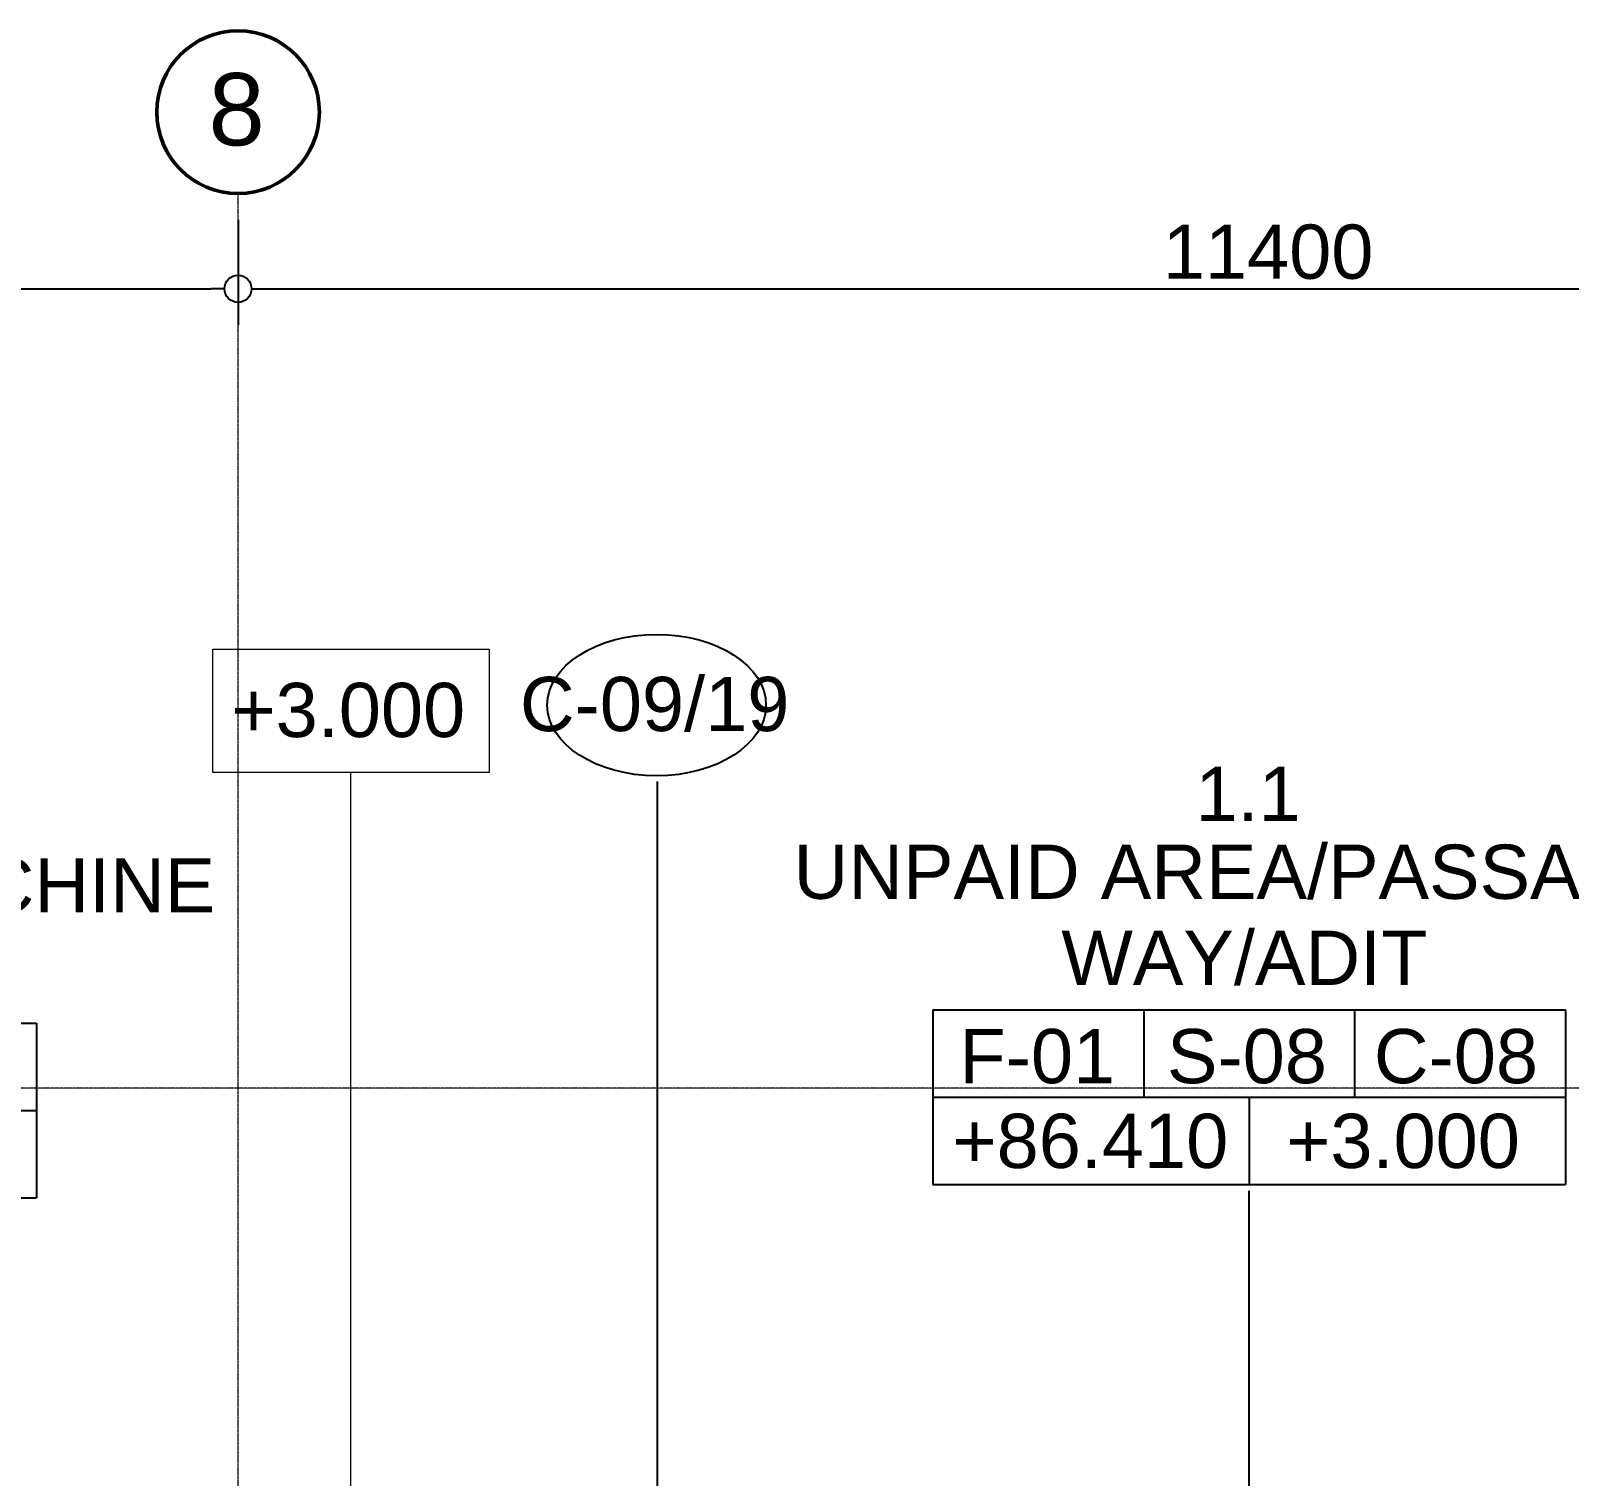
# Model space of a CAD drawing. Header units: millimetres. Extents: x -853432 to -773672, y -18171 to 22484.
# Drawn here: x -837029 to -828516, y 14105 to 22102 of the extents above; entities that cross this region are included whole.
import ezdxf

# ---------------------------------------------------------------- set-up
doc = ezdxf.new("R2010")
doc.units = ezdxf.units.MM
doc.linetypes.add('DPA_Grid _ Level 100', pattern=[10, 5.5, -1.6, 1.3, -1.6])
for name, color, linetype, lineweight in [('A-ANNO-DIMS', 1, 'Continuous', 9), ('A-ANNO-NOTE', 3, 'Continuous', 25), ('A-ROOM-IDEN', 3, 'Continuous', 25), ('A-ROOM-LINE', 3, 'Continuous', 25), ('G-ANNO-TEXT', 3, 'Continuous', 9), ('S-GRID', 251, 'Continuous', 9), ('S-GRID-IDEN', 3, 'Continuous', 50)]:
    doc.layers.add(name, color=color, linetype=linetype, lineweight=lineweight)
doc.styles.add('Arial', font='arial.ttf', dxfattribs={"height": 400})
doc.styles.add('Arial_2', font='arial.ttf', dxfattribs={"height": 300})
doc.dimstyles.new('DPA-DIM-3_0_C-C', dxfattribs={"dimscale": 304.8, "dimtxt": 306.07782, "dimasz": 0.492126, "dimexe": 0.656168, "dimexo": 0.0625, "dimgap": 0.164042, "dimtad": 1, "dimdec": 0, "dimzin": 0, "dimdsep": 46, "dimtxsty": 'Arial_2', "dimblk1": 'DOTBLANK', "dimblk2": 'DOTBLANK', "dimsah": 1, "dimcen": 0.09, "dimdle": 0.656168, "dimadec": 8, "dimazin": 0, "dimtfac": 1, "dimtdec": 4, "dimtix": 1, "dimtmove": 0, "dimatfit": 3, "dimfxl": 1.312336, "dimfxlon": 1, "dimtvp": 1, "dimtolj": 1, "dimtzin": 0, "dimarcsym": 2})

# ---------------------------------------------------------------- blocks, each defined once
blk = doc.blocks.new('DPA_Room Tag Box _Longer_ - Standard-4486008-4251-01 ENLARGED CONCOURSE LEVEL - REFLECTED CEILING PLAN - SHEET 2')
at = {"layer": 'A-ROOM-LINE'}
for p, q in [((-17.5, -2.979), (-17.5, -12.646)), ((-17.5, -2.979), (17.5, -2.979)), ((-5.833, -2.979), (-5.833, -7.812)), ((5.833, -2.979), (5.833, -7.812)), ((17.5, -2.979), (17.5, -12.646)), ((-17.5, -7.812), (17.5, -7.812)), ((0, -7.812), (0, -12.646)), ((-17.5, -12.646), (17.5, -12.646))]:
    blk.add_line(p, q, dxfattribs=at)
blk = doc.blocks.new('Ceiling Tags - Ceiling Tags-9510765-4251-01 ENLARGED CONCOURSE LEVEL - REFLECTED CEILING PLAN - SHEET 2')
at = {"layer": 'A-ANNO-NOTE'}
blk.add_ellipse((0, 0), major_axis=(6.049, 0), ratio=0.646436, dxfattribs=at)
blk = doc.blocks.new('Grid - 100 Scale-2291345-4251-01 ENLARGED CONCOURSE LEVEL - REFLECTED CEILING PLAN - SHEET 2')
at = {"layer": 'S-GRID-IDEN'}
blk.add_circle((0, 0), 4.5, dxfattribs=at)
blk = doc.blocks.new('_DotBlank')
at = {"color": 0, "linetype": 'ByBlock', "lineweight": -2}
blk.add_line((-0.5, 0), (-1, 0), dxfattribs=at)
blk.add_circle((0, 0), 0.5, dxfattribs=at)
blk = doc.blocks.new('*D2465')
at = {"layer": 'A-ANNO-DIMS', "color": 0, "lineweight": -2, "transparency": 16777216}
for p, q in [((-11400, 17476.4), (-11400, 16895.4)), ((0, 17476.4), (0, 16895.4)), ((-11250, 17095.4), (-150, 17095.4))]:
    blk.add_line(p, q, dxfattribs=at)
at = {"layer": 'Defpoints', "color": 0, "transparency": 16777216}
for p in [(-11400, 17495.4), (0, 17495.4), (0, 17095.4)]:
    blk.add_point(p, dxfattribs=at)
at = {"layer": 'A-ANNO-DIMS', "color": 0, "lineweight": -2, "transparency": 16777216, "xscale": 150, "yscale": 150, "zscale": 150, "rotation": 180}
blk.add_blockref('_DotBlank', (-11400, 17095.4), dxfattribs=at)
at = {"layer": 'A-ANNO-DIMS', "color": 0, "lineweight": -2, "transparency": 16777216, "xscale": 150, "yscale": 150, "zscale": 150}
blk.add_blockref('_DotBlank', (0, 17095.4), dxfattribs=at)
at = {"layer": 'A-ANNO-DIMS', "color": 0, "transparency": 16777216, "insert": (-5700, 17298.6), "char_height": 300, "width": 1384.414, "attachment_point": 5, "style": 'Arial_2'}
blk.add_mtext('\\A1;11400', dxfattribs=at)
blk = doc.blocks.new('*D2466')
at = {"layer": 'A-ANNO-DIMS', "color": 0, "lineweight": -2, "transparency": 16777216}
for p, q in [((0, 17476.4), (0, 16895.4)), ((11400, 17476.4), (11400, 16895.4)), ((150, 17095.4), (11250, 17095.4))]:
    blk.add_line(p, q, dxfattribs=at)
at = {"layer": 'Defpoints', "color": 0, "transparency": 16777216}
for p in [(0, 17495.4), (11400, 17495.4), (11400, 17095.4)]:
    blk.add_point(p, dxfattribs=at)
at = {"layer": 'A-ANNO-DIMS', "color": 0, "lineweight": -2, "transparency": 16777216, "xscale": 150, "yscale": 150, "zscale": 150, "rotation": 180}
blk.add_blockref('_DotBlank', (0, 17095.4), dxfattribs=at)
at = {"layer": 'A-ANNO-DIMS', "color": 0, "lineweight": -2, "transparency": 16777216, "xscale": 150, "yscale": 150, "zscale": 150}
blk.add_blockref('_DotBlank', (11400, 17095.4), dxfattribs=at)
at = {"layer": 'A-ANNO-DIMS', "color": 0, "transparency": 16777216, "insert": (5700, 17298.6), "char_height": 300, "width": 1384.414, "attachment_point": 5, "style": 'Arial_2'}
blk.add_mtext('\\A1;11400', dxfattribs=at)
blk = doc.blocks.new('*U2464')
at = {"layer": 'S-GRID', "linetype": 'DPA_Grid _ Level 100'}
for p, q in [((0, -21399.8), (0, 17622.8)), ((57000, 12673), (-16649.5, 12673))]:
    blk.add_line(p, q, dxfattribs=at)
at = {"layer": 'S-GRID-IDEN', "xscale": 99.99999999999993, "yscale": 99.99999999999993, "zscale": 99.99999999999993}
blk.add_blockref('Grid - 100 Scale-2291345-4251-01 ENLARGED CONCOURSE LEVEL - REFLECTED CEILING PLAN - SHEET 2', (0, 18072.8), dxfattribs=at)
at = {"layer": 'S-GRID-IDEN', "lineweight": 9, "insert": (-163.3, 18288.7), "char_height": 400, "width": 376.793, "attachment_point": 1, "style": 'Arial'}
blk.add_mtext('8', dxfattribs=at)
at = {"layer": 'A-ANNO-DIMS'}
for base, p1, p2, picture, middle in [((0, 17095.4), (-11400, 17495.4), (0, 17495.4), '*D2465', (-5700, 17298.6)), ((11400, 17095.4), (0, 17495.4), (11400, 17495.4), '*D2466', (5700, 17298.6))]:
    dim = blk.add_linear_dim(base=base, p1=p1, p2=p2, dimstyle='DPA-DIM-3_0_C-C', override={"dimpost": '<>', "dimfxl": 11400}, dxfattribs=at)
    dim.commit()
    dim.dimension.update_dxf_attribs({"geometry": picture, "text_midpoint": middle})

msp = doc.modelspace()

# ---------------------------------------------------------------- linework, layer by layer
at = {"layer": 'A-ANNO-NOTE'}
msp.add_line((-833561.5, 8914.9), (-833562, 17949), dxfattribs=at)
at = {"layer": 'A-ROOM-IDEN'}
msp.add_line((-830288.2, 9330.6), (-830288.2, 15683.8), dxfattribs=at)
at = {"layer": 'G-ANNO-TEXT', "color": 10}
msp.add_line((-835257.5, 8736.8), (-835257.5, 17998.6), dxfattribs=at)
at = {"layer": 'G-ANNO-TEXT', "color": 10, "flags": 128}
msp.add_lwpolyline([(-836022.2, 18681), (-834492.8, 18681), (-834492.8, 17998.6), (-836022.2, 17998.6)], close=True, dxfattribs=at)

# ---------------------------------------------------------------- block references
msp.add_blockref('*U2464', (-835882.4, 3579))
at = {"layer": 'A-ANNO-NOTE', "xscale": 100, "yscale": 100, "zscale": 100}
msp.add_blockref('Ceiling Tags - Ceiling Tags-9510765-4251-01 ENLARGED CONCOURSE LEVEL - REFLECTED CEILING PLAN - SHEET 2', (-833566.1, 18371), dxfattribs=at)
at = {"layer": 'A-ROOM-IDEN', "xscale": 99.99999999999993, "yscale": 99.99999999999993, "zscale": 99.99999999999993}
for p in [(-830287.6, 16983.8), (-838748.5, 16908.8)]:
    msp.add_blockref('DPA_Room Tag Box _Longer_ - Standard-4486008-4251-01 ENLARGED CONCOURSE LEVEL - REFLECTED CEILING PLAN - SHEET 2', p, dxfattribs=at)

# ---------------------------------------------------------------- texts
at = {"layer": 'A-ANNO-NOTE', "lineweight": 9, "insert": (-834322.5, 18527.2), "char_height": 300, "width": 1835.864, "attachment_point": 1, "style": 'Arial_2'}
msp.add_mtext('C-09/19', dxfattribs=at)
at = {"layer": 'A-ROOM-IDEN', "lineweight": 9, "char_height": 300, "attachment_point": 1, "style": 'Arial_2'}
for s, insert, width in [('1.1', (-830584.7, 18029.6), 721.519), ('UNPAID AREA/PASSAGE', (-832808.2, 17599.2), 6100.842), ('TICKET VENDING MACHINE', (-841573, 17524.2), 6838.394), ('WAY/ADIT', (-831326.5, 17123), 2517.299), ('F-01', (-831890.3, 16579), 1058.227), ('S-08', (-830742.1, 16579), 1090.295), ('C-08', (-829597.1, 16579), 1114.346), ('+86.410', (-831929.4, 16110.2), 1883.966), ('+3.000', (-830082.6, 16110.2), 1595.358)]:
    msp.add_mtext(s, dxfattribs=dict(at, insert=insert, width=width))
at = {"layer": 'G-ANNO-TEXT', "color": 7, "insert": (-835919, 18494.1), "char_height": 300, "width": 1595.358, "attachment_point": 1, "style": 'Arial_2'}
msp.add_mtext('+3.000', dxfattribs=at)

doc.saveas('drawing.dxf')
